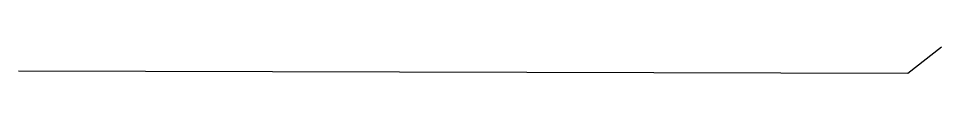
# Model space of a CAD drawing. Header units: metres. Extents: x -1.5 to 86.2, y 869.8 to 872.3.
import ezdxf

# ---------------------------------------------------------------- set-up
doc = ezdxf.new("R2010")
doc.units = ezdxf.units.M

msp = doc.modelspace()

# ---------------------------------------------------------------- linework, layer by layer
msp.add_lwpolyline([(-1.45591, 870), (82.98668, 869.79381), (86.18969, 872.26804)])

doc.saveas('drawing.dxf')
